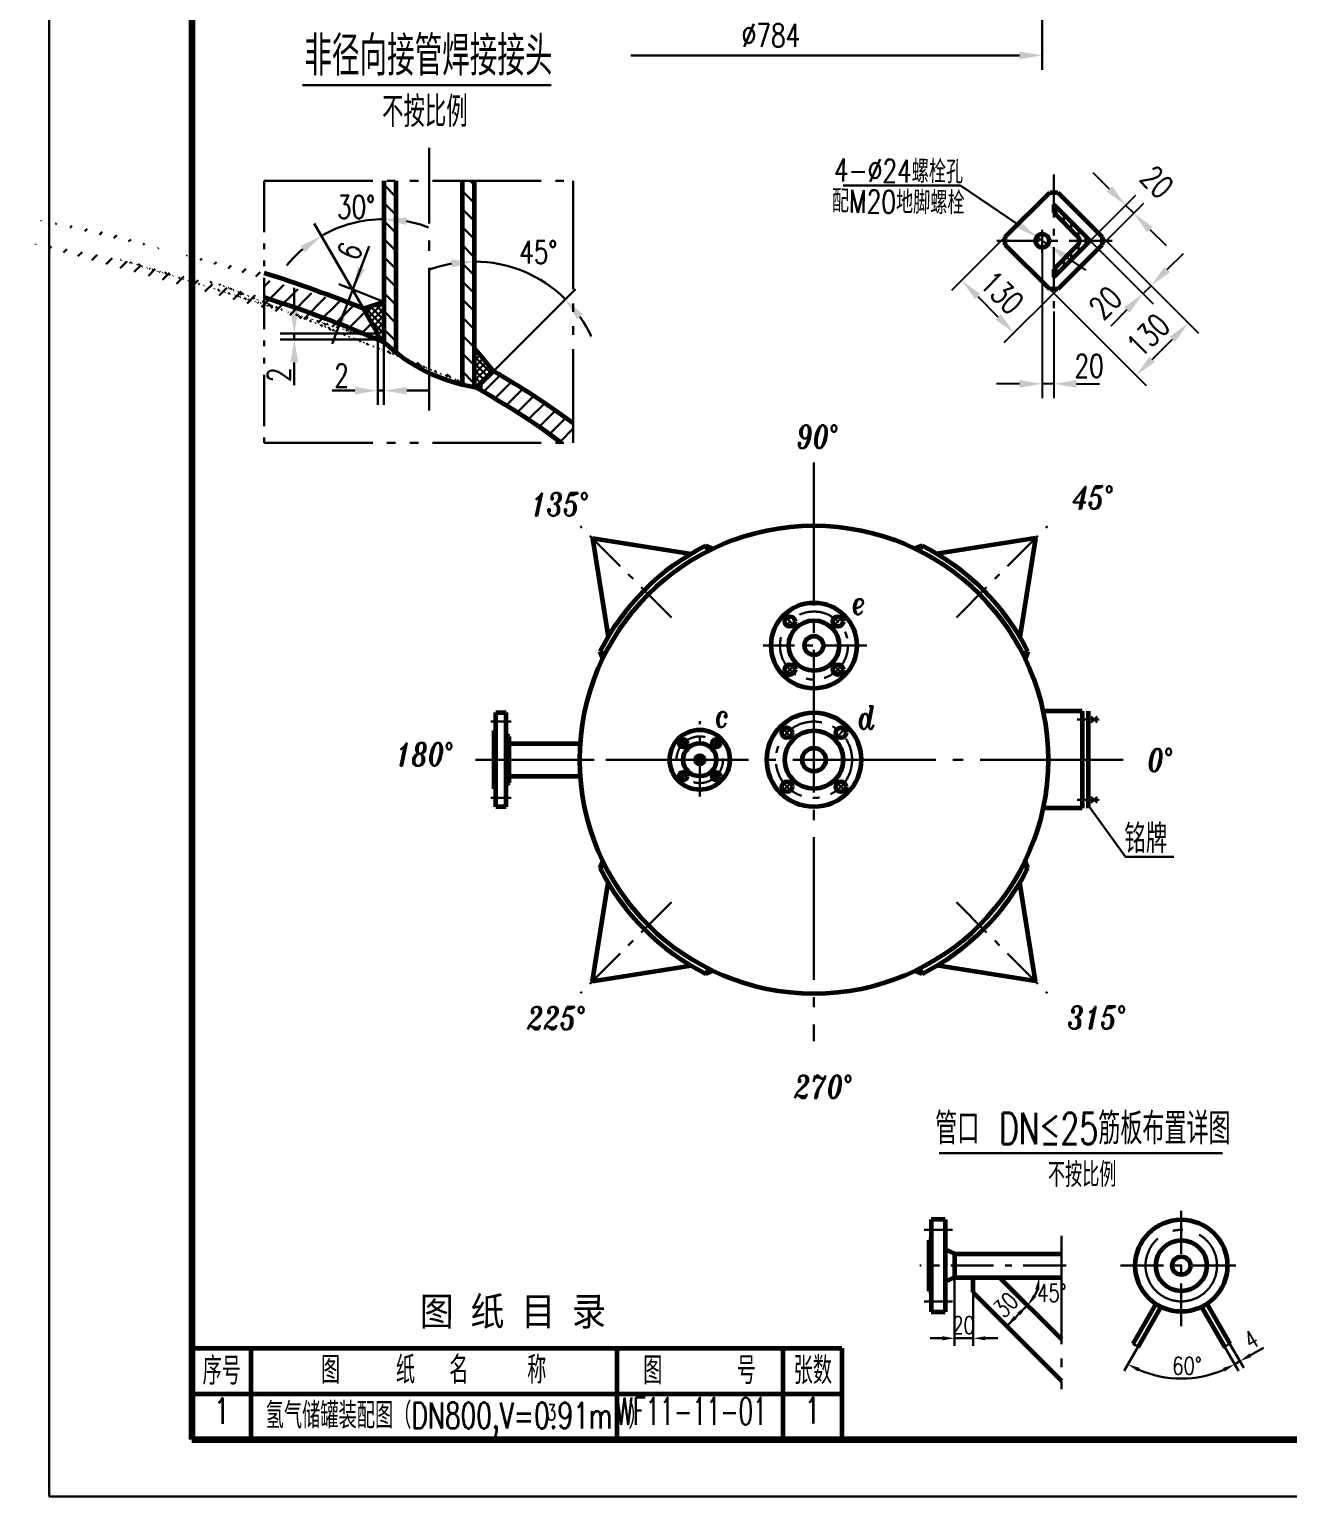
# Model space of a CAD drawing. Extents: x 5881 to 20274, y 0 to 5940.
# Drawn here: x 15977 to 18181, y 0 to 2570 of the extents above; entities that cross this region are included whole.
import ezdxf
from ezdxf.enums import TextEntityAlignment as Align

# ---------------------------------------------------------------- set-up
doc = ezdxf.new("R2010")
doc.units = 0
doc.header["$LTSCALE"] = 100
doc.header["$PDMODE"] = 1
for name, pattern in [('JXX-L', [2.95, 1.9, -0.25, 0.15, -0.25, 0.15, -0.25]), ('JXX-S', [1.7, 0.9, -0.2, 0.1, -0.2, 0.1, -0.2]), ('XX-S', [0.5, 0.3, -0.2]), ('ZXX-L', [3.28, 2.5, -0.3, 0.18, -0.3]), ('ZXX-S', [1.27, 0.75, -0.2, 0.12, -0.2])]:
    doc.linetypes.add(name, pattern=pattern)
doc.layers.get('Defpoints').update_dxf_attribs({"linetype": 'CONTINUOUS'})
for name, color, linetype, lineweight in [('A 粗实线', 7, 'CONTINUOUS', 60), ('B 细实线', 4, 'CONTINUOUS', 30), ('C 文 字', 2, 'CONTINUOUS', 30), ('D 短中心线', 1, 'ZXX-S', 30), ('E 长中心线', 1, 'ZXX-L', 30), ('F 短虚线', 6, 'XX-S', 40), ('H 短双点线', 3, 'JXX-S', 30), ('I 长双点线', 3, 'JXX-L', 30), ('J 标注尺寸', 2, 'CONTINUOUS', 30)]:
    doc.layers.add(name, color=color, linetype=linetype, lineweight=lineweight)
doc.styles.add('HZTXT', font='TXT.SHX', dxfattribs={"width": 0.75, "bigfont": 'HZTXT'})
doc.styles.add('ITALICT', font='ITALICT.shx', dxfattribs={"width": 0.7})
doc.styles.add('标题中文', font='SimSun.ttf', dxfattribs={"width": 0.7})
doc.dimstyles.new('通用标注4.0', dxfattribs={"dimtxt": 4, "dimasz": 4, "dimexe": 2.5, "dimexo": 0, "dimgap": 1.5, "dimtad": 1, "dimdec": 0, "dimzin": 0, "dimdsep": 46, "dimtxsty": 'HZTXT', "dimcen": 0, "dimadec": 0, "dimazin": 0, "dimtfac": 0.375, "dimtdec": 0, "dimtmove": 2, "dimatfit": 3, "dimfxl": 0, "dimtzin": 0, "dimarcsym": 0})

# ---------------------------------------------------------------- blocks, each defined once
blk = doc.blocks.new('*D13')
at = {"layer": 'Defpoints', "color": 0}
for p in [(17856.1, 2206.6), (17764.2, 2114.6), (18007.3, 2055.4)]:
    blk.add_point(p, dxfattribs=at)
at = {"layer": 'J 标注尺寸', "color": 0, "lineweight": -2}
for p, q in [((17856.1, 2206.6), (18025, 2037.7)), ((17764.2, 2114.6), (17933, 1945.8)), ((17943.6, 1991.7), (17979, 2027.1))]:
    blk.add_line(p, q, dxfattribs=at)
at = {"layer": 'J 标注尺寸', "color": 0}
for points in [[(17974.3, 2031.8), (17983.7, 2022.4), (18007.3, 2055.4)], [(17938.9, 1996.5), (17948.3, 1987), (17915.4, 1963.5)]]:
    blk.add_solid(points, dxfattribs=at)
at = {"layer": 'J 标注尺寸', "color": 0, "insert": (17936.6, 2034.2), "char_height": 40, "attachment_point": 5, "rotation": 45, "style": 'HZTXT'}
blk.add_mtext('130', dxfattribs=at)
blk = doc.blocks.new('*D14')
at = {"layer": 'Defpoints', "color": 0}
for p in [(17751.3, 2178.5), (17771.3, 2075.8), (17751.3, 1948.9)]:
    blk.add_point(p, dxfattribs=at)
at = {"layer": 'J 标注尺寸', "color": 0, "lineweight": -2}
for p, q in [((17751.3, 2178.5), (17751.3, 1923.9)), ((17771.3, 2075.8), (17771.3, 1923.9)), ((17711.3, 1948.9), (17671.3, 1948.9)), ((17771.3, 1948.9), (17751.3, 1948.9)), ((17811.3, 1948.9), (17851.3, 1948.9))]:
    blk.add_line(p, q, dxfattribs=at)
at = {"layer": 'J 标注尺寸', "color": 0}
for points in [[(17711.3, 1955.6), (17711.3, 1942.2), (17751.3, 1948.9)], [(17811.3, 1955.6), (17811.3, 1942.2), (17771.3, 1948.9)]]:
    blk.add_solid(points, dxfattribs=at)
at = {"layer": 'J 标注尺寸', "color": 0, "insert": (17833.2, 1980.3), "char_height": 40, "attachment_point": 5, "style": 'HZTXT'}
blk.add_mtext('20', dxfattribs=at)
blk = doc.blocks.new('*D12')
at = {"layer": 'Defpoints', "color": 0}
for p in [(17686.4, 2206.6), (17778.3, 2114.6), (17701.8, 2038.1)]:
    blk.add_point(p, dxfattribs=at)
at = {"layer": 'J 标注尺寸', "color": 0, "lineweight": -2}
for p, q in [((17686.4, 2206.6), (17592.2, 2112.4)), ((17778.3, 2114.6), (17684.1, 2020.5)), ((17638.2, 2101.8), (17673.5, 2066.4))]:
    blk.add_line(p, q, dxfattribs=at)
at = {"layer": 'J 标注尺寸', "color": 0}
for points in [[(17642.9, 2106.5), (17633.5, 2097.1), (17609.9, 2130.1)], [(17678.2, 2071.1), (17668.8, 2061.7), (17701.8, 2038.1)]]:
    blk.add_solid(points, dxfattribs=at)
at = {"layer": 'J 标注尺寸', "color": 0, "insert": (17680.6, 2108.8), "char_height": 40, "attachment_point": 5, "rotation": 315, "style": 'HZTXT'}
blk.add_mtext('130', dxfattribs=at)
blk = doc.blocks.new('*D16')
at = {"layer": 'Defpoints', "color": 0}
for p in [(17845, 2217.6), (17830.9, 2203.5), (17927.6, 2106.7)]:
    blk.add_point(p, dxfattribs=at)
at = {"layer": 'J 标注尺寸', "color": 0, "lineweight": -2}
for p, q in [((17845, 2217.6), (17959.5, 2103.2)), ((17830.9, 2203.5), (17945.3, 2089.1)), ((17970.1, 2149.2), (17998.4, 2177.4)), ((17941.8, 2120.9), (17927.6, 2106.7)), ((17899.4, 2078.4), (17871.1, 2050.2))]:
    blk.add_line(p, q, dxfattribs=at)
at = {"layer": 'J 标注尺寸', "color": 0}
for points in [[(17965.4, 2153.9), (17974.8, 2144.4), (17941.8, 2120.9)], [(17894.6, 2083.2), (17904.1, 2073.7), (17927.6, 2106.7)]]:
    blk.add_solid(points, dxfattribs=at)
at = {"layer": 'J 标注尺寸', "color": 0, "insert": (17861.8, 2091), "char_height": 40, "attachment_point": 5, "rotation": 45, "style": 'HZTXT'}
blk.add_mtext('20', dxfattribs=at)
blk = doc.blocks.new('*D15')
at = {"layer": 'Defpoints', "color": 0}
for p in [(17911.3, 2247.6), (17834.9, 2199.5), (17849, 2185.3)]:
    blk.add_point(p, dxfattribs=at)
at = {"layer": 'J 标注尺寸', "color": 0, "lineweight": -2}
for p, q in [((17868.9, 2290.1), (17840.6, 2318.3)), ((17834.9, 2199.5), (17914.9, 2279.5)), ((17849, 2185.3), (17929, 2265.3)), ((17897.2, 2261.8), (17911.3, 2247.6)), ((17939.6, 2219.4), (17967.9, 2191.1))]:
    blk.add_line(p, q, dxfattribs=at)
at = {"layer": 'J 标注尺寸', "color": 0}
for points in [[(17873.6, 2294.8), (17864.2, 2285.3), (17897.2, 2261.8)], [(17944.3, 2224.1), (17934.9, 2214.6), (17911.3, 2247.6)]]:
    blk.add_solid(points, dxfattribs=at)
at = {"layer": 'J 标注尺寸', "color": 0, "insert": (17952, 2302.4), "char_height": 40, "attachment_point": 5, "rotation": 315, "style": 'HZTXT'}
blk.add_mtext('20', dxfattribs=at)

msp = doc.modelspace()

# ---------------------------------------------------------------- hatches: boundary and pattern name
at = {"layer": 'A 粗实线'}
for points in [[(17161.9, 1665.5), (17174.3, 1660.5, 0.005373), (17166.4, 1656.6)], [(17540.6, 1665.5), (17528.2, 1660.5, -0.005373), (17536.1, 1656.6)], [(16976.4, 1480), (16981.4, 1467.6, -0.005373), (16985.3, 1475.5)], [(17726.2, 1480), (17721.1, 1467.6, 0.005373), (17717.2, 1475.5)], [(16976.4, 1101.2), (16981.4, 1113.7, 0.005373), (16985.3, 1105.7)], [(17726.2, 1101.2), (17721.1, 1113.7, -0.005373), (17717.2, 1105.7)], [(17161.9, 915.7), (17174.3, 920.8, -0.005373), (17166.4, 924.6)], [(17540.6, 915.7), (17528.2, 920.8, 0.005373), (17536.1, 924.6)]]:
    msp.add_hatch(color=256, dxfattribs=at).paths.add_polyline_path(points)
at = {"layer": 'B 细实线'}
h = msp.add_hatch(dxfattribs=at)
h.set_pattern_fill('ANSI31', color=256, scale=7.04, angle=90, style=0)
h.set_pattern_definition([(135, (8237.257, -436.593), (-15.80525, -15.80525), [])])
edge = h.paths.add_edge_path()
edge.add_ellipse((15445.3, 1357), major_axis=(-1760, 0), ratio=0.5, start_angle=228.1641, end_angle=229.0804, ccw=False)
edge.add_line((16619.2, 2012.6), (16619.2, 2304.8))
edge.add_line((16619.2, 2304.8), (16598.1, 2304.8))
edge.add_line((16598.1, 2304.8), (16598.1, 2021.9))
edge = h.paths.add_edge_path()
edge.add_ellipse((15445.3, 1357), major_axis=(-1760, 0), ratio=0.5, start_angle=221.8409, end_angle=222.8615, ccw=False)
edge.add_line((16756.5, 1944), (16756.5, 2304.8))
edge.add_line((16756.5, 2304.8), (16735.4, 2304.8))
edge.add_line((16735.4, 2304.8), (16735.4, 1955.6))
h = msp.add_hatch(dxfattribs=at)
h.set_pattern_fill('ANSI31', color=256, scale=4, angle=45, style=0)
h.set_pattern_definition([(90, (-29.111, -256.849), (-12.7, 3e-15), [])])
h.paths.add_polyline_path([(17813.7, 2206.6, -0.198912), (17816.6, 2199.5), (17834.9, 2199.5), (17771.3, 2263.1), (17771.3, 2249)])
h.paths.add_polyline_path([(17813.7, 2192.4), (17771.3, 2150), (17771.3, 2135.8), (17834.9, 2199.5), (17816.6, 2199.5, -0.198912)])
h = msp.add_hatch(dxfattribs=at)
h.set_pattern_fill('ANSI31', color=256, scale=7.04, style=0)
h.set_pattern_definition([(45, (8237.257, -436.593), (-15.80525, 15.80525), [])])
edge = h.paths.add_edge_path()
edge.add_ellipse((15445.3, 1357), major_axis=(-1760, 0), ratio=0.5, start_angle=229.5338, end_angle=237.5944, ccw=False)
edge.add_line((16587.5, 2026.5), (16587.5, 2032.5))
edge.add_line((16587.5, 2032.5), (16587.5, 2036.9))
edge.add_line((16587.5, 2036.9), (16562.2, 2080.8))
edge.add_ellipse((15445.3, 1357), major_axis=(-1802.2, 0), ratio=0.511719, start_angle=231.7032, end_angle=238.4428)
edge.add_line((16388.5, 2142.8), (16388.5, 2099.9))
h = msp.add_hatch(dxfattribs=at)
h.set_pattern_fill('ANSI37', color=256, scale=2.64, angle=90, style=0)
h.set_pattern_definition([(135, (8237.257, -436.5925), (-5.926969, -5.926969), []), (225, (8237.257, -436.5925), (5.926969, -5.926969), [])])
edge = h.paths.add_edge_path()
edge.add_line((16598.1, 2092.7), (16562.2, 2080.8))
edge.add_line((16562.2, 2080.8), (16587.5, 2036.9))
edge.add_line((16587.5, 2036.9), (16587.5, 2032.5))
edge.add_line((16587.5, 2032.5), (16587.5, 2026.5))
edge.add_ellipse((15445.3, 1357), major_axis=(-1760, 0), ratio=0.5, start_angle=229.0804, end_angle=229.5338, ccw=False)
edge.add_line((16598.1, 2021.9), (16598.1, 2092.7))
edge = h.paths.add_edge_path()
edge.add_ellipse((15445.3, 1357), major_axis=(-1760, 0), ratio=0.5, start_angle=221.3229, end_angle=221.8409, ccw=False)
edge.add_line((16767, 1938), (16767, 1948.4))
edge.add_line((16767, 1948.4), (16789.8, 1971.1))
edge.add_line((16789.8, 1971.1), (16756.5, 2012.2))
edge.add_line((16756.5, 2012.2), (16756.5, 1944))

# ---------------------------------------------------------------- linework, layer by layer
at = {"layer": 'A 粗实线', "color": 5, "lineweight": 120}
for p, q in [((16262, 5840), (16262, 100)), ((16262, 100), (20117, 100))]:
    msp.add_line(p, q, dxfattribs=at)
at = {"layer": 'A 粗实线'}
for p, q in [((16598.1, 2304.8), (16598.1, 2021.9)), ((16619.2, 2304.8), (16619.2, 2003.9)), ((16735.4, 2304.8), (16735.4, 1947.9)), ((16756.5, 2304.8), (16756.5, 1944)), ((17686.4, 2206.6), (17764.2, 2284.3)), ((17764.2, 2284.3), (17778.3, 2284.3)), ((17771.3, 2263.1), (17834.9, 2199.5)), ((17771.3, 2263.1), (17771.3, 2249)), ((17778.3, 2284.3), (17856.1, 2206.6)), ((17771.3, 2249), (17813.7, 2206.6)), ((17686.4, 2192.4), (17686.4, 2206.6)), ((17764.2, 2114.6), (17686.4, 2192.4)), ((17834.9, 2199.5), (17771.3, 2135.8)), ((17813.7, 2192.4), (17771.3, 2150)), ((17856.1, 2192.4), (17778.3, 2114.6)), ((17856.1, 2206.6), (17856.1, 2192.4)), ((17771.3, 2150), (17771.3, 2135.8)), ((17778.3, 2114.6), (17764.2, 2114.6)), ((16562.2, 2080.8), (16598.1, 2092.7)), ((16587.5, 2036.9), (16562.2, 2080.8)), ((16587.5, 2032.5), (16587.5, 2036.9)), ((16587.5, 2032.5), (16587.5, 2026.5)), ((16789.8, 1971.1), (16756.5, 2012.2)), ((16767, 1948.4), (16789.8, 1971.1)), ((16767, 1948.4), (16767, 1938)), ((16963.3, 1678.6), (17136, 1651.2)), ((16963.3, 1678.6), (16990.7, 1505.9)), ((17739.2, 1678.6), (17566.6, 1651.2)), ((17739.2, 1678.6), (17711.9, 1505.9)), ((17161.9, 1665.5), (17174.3, 1660.5)), ((17166.4, 1656.6), (17161.9, 1665.5)), ((17540.6, 1665.5), (17528.2, 1660.5)), ((17536.1, 1656.6), (17540.6, 1665.5)), ((16985.3, 1475.5), (16976.4, 1480)), ((16976.4, 1480), (16981.4, 1467.6)), ((17717.2, 1475.5), (17726.2, 1480)), ((17726.2, 1480), (17721.1, 1467.6)), ((16794.3, 1208.1), (16794.3, 1373.1)), ((16794.3, 1373.1), (16812.3, 1373.1)), ((16812.3, 1208.1), (16812.3, 1373.1)), ((17821.3, 1375.6), (17752.4, 1375.6)), ((17821.3, 1375.6), (17821.3, 1205.6)), ((17831.3, 1375.6), (17831.3, 1205.6)), ((16791.3, 1239.6), (16791.3, 1341.6)), ((16791.3, 1341.6), (16794.3, 1341.6)), ((16791.3, 1262.1), (16791.3, 1319.1)), ((16817.3, 1331.4), (16812.3, 1334.4)), ((16817.3, 1331.4), (16817.3, 1331.4)), ((16817.3, 1249.9), (16817.3, 1331.4)), ((16817.3, 1319.1), (16942.3, 1319.1)), ((16817.3, 1262.1), (16942.3, 1262.1)), ((16794.3, 1239.6), (16791.3, 1239.6)), ((16817.3, 1249.9), (16812.3, 1246.8)), ((16817.3, 1249.9), (16817.3, 1249.9)), ((16812.3, 1208.1), (16794.3, 1208.1)), ((17821.3, 1205.6), (17752.4, 1205.6)), ((16976.4, 1101.2), (16981.4, 1113.7)), ((16985.3, 1105.7), (16976.4, 1101.2)), ((17717.2, 1105.7), (17726.2, 1101.2)), ((17726.2, 1101.2), (17721.1, 1113.7)), ((16963.3, 902.6), (16990.7, 1075.3)), ((17739.2, 902.6), (17711.9, 1075.3)), ((16963.3, 902.6), (17136, 930)), ((17739.2, 902.6), (17566.6, 930)), ((17166.4, 924.6), (17161.9, 915.7)), ((17161.9, 915.7), (17174.3, 920.8)), ((17540.6, 915.7), (17528.2, 920.8)), ((17536.1, 924.6), (17540.6, 915.7)), ((17581.4, 485.2), (17556.9, 485.2)), ((17556.9, 485.2), (17556.9, 323.9)), ((17581.4, 485.2), (17581.4, 323.9)), ((17552.3, 449.1), (17552.3, 360)), ((17556.9, 449.1), (17552.3, 449.1)), ((17597.7, 425.2), (17581.4, 432.7)), ((17597.7, 425.2), (17784.6, 425.2)), ((17597.7, 425.2), (17597.7, 383.9)), ((17552.3, 360), (17556.9, 360)), ((17597.7, 383.9), (17581.4, 376.4)), ((17597.7, 383.9), (17784.6, 383.9)), ((17630.4, 357.3), (17630.4, 383.9)), ((17676.5, 383.9), (17784.6, 275.7)), ((17630.4, 357.3), (17784.6, 203.1)), ((17949.8, 337.5), (17909.6, 267.9)), ((18039.5, 337.5), (18079.7, 267.9)), ((17556.9, 323.9), (17581.4, 323.9)), ((17959.1, 332.2), (17918.6, 262.1)), ((18030.3, 332.2), (18070.8, 262.1)), ((16262, 260), (16262, 100)), ((16262, 260), (17399.9, 260)), ((16364.8, 260), (16364.8, 100)), ((17006.1, 260), (17006.1, 100)), ((17297.1, 260), (17297.1, 100)), ((17399.9, 260), (17399.9, 100)), ((16262, 180), (17399.9, 180))]:
    msp.add_line(p, q, dxfattribs=at)
for centre, radius in [((17751.3, 2199.5), 12), ((17351.3, 1290.6), 410), ((17351.3, 1490.6), 75), ((17309.2, 1532.7), 9), ((17351.3, 1490.6), 44), ((17393.3, 1532.7), 9), ((17351.3, 1490.6), 16.5), ((17309.2, 1448.5), 9), ((17393.3, 1448.5), 9), ((17351.3, 1290.6), 82.5), ((17151.3, 1290.6), 52.5), ((17304.1, 1337.8), 9), ((17351.3, 1290.6), 51), ((17398.5, 1337.8), 9), ((17122.5, 1319.4), 7), ((17151.3, 1290.6), 29), ((17180.1, 1319.4), 7), ((17351.3, 1290.6), 20.5), ((17151.3, 1290.6), 7.5), ((17122.5, 1261.8), 7), ((17180.1, 1261.8), 7), ((17304.1, 1243.4), 9), ((17398.5, 1243.4), 9), ((17994.7, 404.6), 80.6), ((17994.7, 404.6), 44.5), ((17994.7, 404.6), 15.9)]:
    msp.add_circle(centre, radius, dxfattribs=at)
for centre, radius, start, end in [((17806.6, 2199.5), 10, 315, 45), ((16807.4, 2245.8), 306.5, 226.9215, 260.6395), ((17351.3, 1290.6), 420, 116.8, 153.2), ((17351.3, 1290.6), 420, 26.8, 63.2), ((17351.3, 1290.6), 420, 206.8, 243.2), ((17351.3, 1290.6), 420, 296.8, 333.2)]:
    msp.add_arc(centre, radius, start, end, dxfattribs=at)
for major_axis, ratio, start_param, end_param in [((-1802.2, 0), 0.511719, 4.043984, 4.161612), ((-1760, 0), 0.5, 3.998206, 4.146804), ((-1802.2, 0), 0.511719, 3.744497, 3.870336), ((-1760, 0), 0.5, 3.730613, 3.870923)]:
    msp.add_ellipse((15445.3, 1357), major_axis=major_axis, ratio=ratio, start_param=start_param, end_param=end_param, dxfattribs=at)
at = {"layer": 'B 细实线'}
for p, q in [((16012, 5940), (16012, 0)), ((16455.6, 2471.8), (16891.1, 2471.8)), ((16772.7, 1934.8), (16802, 1964.1)), ((16792.6, 1923.1), (16821.8, 1952.3)), ((16812.3, 1911.2), (16841.3, 1940.2)), ((16831.8, 1899), (16860.6, 1927.9)), ((16850.9, 1886.6), (16879.7, 1915.3)), ((16869.8, 1873.8), (16898.4, 1902.5)), ((16888.3, 1860.8), (16916.9, 1889.3)), ((16906.6, 1847.4), (16929.8, 1870.6)), ((17836.7, 1355.6), (17847.3, 1366.2)), ((17847.3, 1355.6), (17836.7, 1366.2)), ((17847.3, 1225.6), (17836.7, 1215)), ((17836.7, 1225.6), (17847.3, 1215)), ((17570.7, 601.7), (18066.7, 601.7)), ((16012, 0), (20217, 0))]:
    msp.add_line(p, q, dxfattribs=at)
for points in [[(17909.6, 267.9), (17913.6, 265.9), (17916.4, 264), (17918.6, 262.1)], [(18079.7, 267.9), (18075.7, 265.9), (18072.9, 264), (18070.8, 262.1)]]:
    msp.add_open_spline(points, degree=3, dxfattribs=at)
at = {"layer": 'C 文 字'}
for p, q in [((17607.8, 2296.3), (17402.2, 2296.3)), ((16507.6, 2019.1), (16572.5, 2190)), ((16554.5, 2110.1), (16519.1, 2123.6)), ((16598.1, 2092.7), (16554.5, 2110.1)), ((16562.5, 2080.2), (16510.1, 2102)), ((17831.3, 1211.3), (17896.7, 1120.4)), ((17896.7, 1120.4), (17981.5, 1120.4))]:
    msp.add_line(p, q, dxfattribs=at)
at = {"layer": 'D 短中心线'}
for p, q in [((17751.3, 2609.9), (17751.3, 2555.9)), ((17771.3, 2315.5), (17771.3, 2075.8)), ((17751.3, 2218.6), (17751.3, 2178.5)), ((17873.5, 2199.5), (17655.8, 2199.5)), ((17101.8, 1540), (16942.3, 1699.6)), ((17600.7, 1540), (17760.2, 1699.6)), ((17318.1, 1523.7), (17300.1, 1541.8)), ((17384.4, 1523.7), (17402.5, 1541.8)), ((17444.1, 1490.6), (17262.4, 1490.6)), ((17318.1, 1457.5), (17300.1, 1439.4)), ((17384.4, 1457.5), (17402.5, 1439.4)), ((16785.3, 1357.4), (16821.3, 1357.4)), ((17151.3, 1226.2), (17151.3, 1358)), ((17313.8, 1328.1), (17294.9, 1347)), ((17388.8, 1328.1), (17407.6, 1347)), ((17812.6, 1360.9), (17850.9, 1360.9)), ((17128.8, 1313.1), (17115.5, 1326.4)), ((17173.8, 1313.1), (17187.1, 1326.4)), ((16966.5, 1290.6), (16774.4, 1290.6)), ((17128.8, 1268.1), (17115.5, 1254.8)), ((17173.8, 1268.1), (17187.1, 1254.8)), ((17313.8, 1253.1), (17294.9, 1234.3)), ((17388.8, 1253.1), (17407.6, 1234.3)), ((16785.3, 1223.9), (16821.3, 1223.9)), ((17812.6, 1220.3), (17850.9, 1220.3)), ((17101.8, 1041.2), (16942.3, 881.6)), ((17600.7, 1041.2), (17760.2, 881.6)), ((17994.7, 298.3), (17994.7, 504.7)), ((17544.6, 467.1), (17593.7, 467.1)), ((17793, 404.6), (17536.6, 404.6)), ((17888.4, 404.6), (18100.9, 404.6)), ((17544.6, 342), (17593.7, 342))]:
    msp.add_line(p, q, dxfattribs=at)
for centre, radius in [((17351.3, 1490.6), 59.5), ((17351.3, 1290.6), 66.8), ((17151.3, 1290.6), 40.8)]:
    msp.add_circle(centre, radius, dxfattribs=at)
at = {"layer": 'E 长中心线'}
for p, q in [((16677.3, 1902), (16677.3, 2362.4)), ((17351.3, 1811), (17351.3, 798)), ((17892.6, 1290.6), (16758.8, 1290.6))]:
    msp.add_line(p, q, dxfattribs=at)
msp.add_circle((17994.7, 404.6), 62.6, dxfattribs=at)
at = {"layer": 'H 短双点线'}
msp.add_line((16388.5, 2304.8), (16388.5, 1845.9), dxfattribs=at)
at = {"layer": 'I 长双点线'}
for p, q in [((16388.5, 2304.8), (16929.8, 2304.8)), ((16929.8, 2304.8), (16929.8, 1845.9)), ((16388.5, 1845.9), (16929.8, 1845.9)), ((17784.6, 456.9), (17784.6, 188.2))]:
    msp.add_line(p, q, dxfattribs=at)
at = {"layer": 'J 标注尺寸'}
for p, q in [((17751.3, 2555.9), (17751.3, 2499.2)), ((17711.3, 2524.2), (17030.7, 2524.2)), ((17708.1, 2228.6), (17607.8, 2296.3)), ((16562.2, 2080.8), (16476.2, 2229.7)), ((17761.2, 2192.8), (17741.3, 2206.2)), ((17794.4, 2170.4), (17827.5, 2148)), ((16441.2, 2076.9), (16441.2, 2116.9)), ((16789.8, 1971.1), (16933.5, 2114.9)), ((16587.5, 2036.9), (16416.2, 2036.9)), ((16441.2, 2036.9), (16441.2, 2026.5)), ((16587.5, 2026.5), (16416.2, 2026.5)), ((16587.5, 2026.5), (16587.5, 1912.1)), ((16598.1, 2021.9), (16598.1, 1912.1)), ((16441.2, 1986.5), (16441.2, 1946.5)), ((16547.5, 1937.1), (16507.5, 1937.1)), ((16587.5, 1937.1), (16598.1, 1937.1)), ((16638.1, 1937.1), (16678.1, 1937.1)), ((17597.7, 383.9), (17597.7, 264.1)), ((17630.4, 357.3), (17630.4, 264.1)), ((17725.2, 335.2), (17688.9, 298.8)), ((17761.3, 299.1), (17715.8, 344.6)), ((17576.4, 277.4), (17555.1, 277.4)), ((17597.7, 277.4), (17630.4, 277.4)), ((17651.7, 277.4), (17673.1, 277.4)), ((17918.6, 262.1), (17894.4, 220.3)), ((18066.1, 270.2), (18094.9, 220.3)), ((18070.8, 262.1), (18094.9, 220.3)), ((18075.3, 275.5), (18104.1, 225.6)), ((18116, 247.8), (18138.6, 260.9)), ((18088.2, 231.8), (18097.5, 237.2))]:
    msp.add_line(p, q, dxfattribs=at)
for centre, radius, start, end in [((16598.1, 2018.6), 218.8, 90, 120), ((16598.1, 2018.6), 218.8, 69.0169, 79.5085), ((16598.1, 2018.6), 218.8, 130.4915, 140.9831), ((16756.5, 1937.8), 225.4, 100.1833, 110.3665), ((16756.5, 1937.8), 225.4, 45, 90), ((16756.5, 1937.8), 225.4, 24.6335, 34.8167), ((17676.5, 383.9), 69.4, 332.6807, 342.3193), ((17994.7, 393.9), 187.1, 246.5353, 293.4647)]:
    msp.add_arc(centre, radius, start, end, dxfattribs=at)
for points in [[(17711.3, 2530.9), (17711.3, 2517.5), (17751.3, 2524.2)], [(16637.3, 2227.1), (16638.5, 2240.3), (16598.1, 2237.3)], [(17711.9, 2234.1), (17704.4, 2223.1), (17741.3, 2206.2)], [(16452.2, 2190.4), (16459.9, 2179.5), (16488.7, 2208)], [(17798.1, 2175.9), (17790.6, 2164.9), (17761.2, 2192.8)], [(16716, 2166.3), (16717.2, 2153), (16756.5, 2163.2)], [(16552.3, 2153.9), (16564.7, 2149), (16543.7, 2114.2)], [(16514.2, 2056.9), (16526.6, 2051.9), (16535.1, 2091.6)], [(16936.4, 2062.2), (16946.6, 2070.8), (16915.8, 2097.2)], [(16434.6, 2076.9), (16447.9, 2076.9), (16441.2, 2036.9)], [(16434.6, 1986.5), (16447.9, 1986.5), (16441.2, 2026.5)], [(16547.5, 1943.7), (16547.5, 1930.4), (16587.5, 1937.1)], [(16638.1, 1943.7), (16638.1, 1930.4), (16598.1, 1937.1)], [(17739.1, 363.4), (17746.1, 362.3), (17745.9, 383.9)], [(17707.6, 322.6), (17712.6, 317.6), (17725.2, 335.2)], [(17741, 349.9), (17735.3, 354.1), (17725.6, 334.8)], [(17701.4, 316.4), (17706.5, 311.4), (17688.9, 298.8)], [(17576.4, 280.9), (17576.4, 273.8), (17597.7, 277.4)], [(17651.7, 280.9), (17651.7, 273.8), (17630.4, 277.4)], [(17918.6, 219.1), (17921.8, 225.4), (17901.1, 231.8)], [(18067.6, 225.4), (18070.8, 219.1), (18088.2, 231.8)], [(18114.2, 250.9), (18117.7, 244.7), (18097.5, 237.2)]]:
    msp.add_solid(points, dxfattribs=at)

# ---------------------------------------------------------------- texts
at = {"layer": 'C 文 字', "style": 'HZTXT', "width": 0.7}
for s, height, p in [('不按比例', 53.56, (16595, 2425.5)), ('不按比例', 42.85, (17761.1, 563.9)), ('氢气储罐装配图（DN800,V=0.91m ）', 45.6, (16391, 142.2)), ('3', 27.4, (16883.5, 147.5))]:
    msp.add_text(s, height=height, dxfattribs=at).set_placement(p, align=Align.MIDDLE_LEFT)
at = {"layer": 'C 文 字', "style": 'ITALICT', "width": 0.8}
for s, p in [('90%%d', (17320.6, 1836.3)), ('135%%d', (16854.5, 1718)), ('45%%d', (17802.6, 1729.9)), ('e', (17416.9, 1545.2)), ('c', (17177.5, 1347.7)), ('d', (17427.3, 1344.4)), ('180%%d', (16617.7, 1280.2)), ('0%%d', (17935.5, 1270)), ('225%%d', (16849, 818)), ('315%%d', (17795.6, 819.1)), ('270%%d', (17316.4, 697.7))]:
    msp.add_text(s, height=40, dxfattribs=at).set_placement(p)
at = {"layer": 'C 文 字', "style": '标题中文', "oblique": 0.5, "width": 0.869816}
msp.add_text('图 纸 目 录', height=50, rotation=0.0959, dxfattribs=at).set_placement((16823.9, 299.7), align=Align.CENTER)
at = {"layer": 'C 文 字', "style": 'HZTXT'}
for s, height, width, p in [('序号', 48, 0.7, (16314.2, 196.2)), ('图   纸  名   称', 48, 0.7, (16685.3, 197.9)), ('图    号', 48, 0.7, (17151, 197)), ('张数', 48, 0.7, (17349.4, 197)), ('1', 45, 0.7, (16313.9, 127.6)), ('WF11-11-01', 48, 0.6, (17136.9, 125.8)), ('1', 45, 0.7, (17348.6, 128.4))]:
    msp.add_text(s, height=height, dxfattribs=dict(at, width=width)).set_placement(p, align=Align.CENTER)
at = {"layer": 'C 文 字', "char_height": 40, "attachment_point": 5, "rotation": 359, "style": 'HZTXT'}
for s, insert in [('4-∅24螺栓孔', (17499.5, 2321.7)), ('配M20地脚螺栓', (17499, 2267.4))]:
    msp.add_mtext(s, dxfattribs=dict(at, insert=insert))
at = {"layer": 'F 短虚线', "style": 'HZTXT', "width": 0.7}
for s, height, p in [('非径向接管焊接接头', 69, (16676.1, 2527)), ('管口 DN≤25筋板布置详图', 55.2, (17822.4, 647.5))]:
    msp.add_text(s, height=height, dxfattribs=at).set_placement(p, align=Align.MIDDLE)
at = {"layer": 'J 标注尺寸', "attachment_point": 5, "style": 'HZTXT'}
for s, insert, char_height in [('%%c784', (17276, 2559.2), 40), ('30°', (16549.2, 2258.8), 40), ('45°', (16868.4, 2179.6), 40), ('2', (16524, 1963.4), 40), ('铭牌', (17932.5, 1152.4), 50), ('45°', (17768, 356.8), 30.72), ('20', (17613.3, 300.4), 30.72), ('60°', (18004.7, 229.1), 30.72)]:
    msp.add_mtext(s, dxfattribs=dict(at, insert=insert, char_height=char_height))
for s, insert, char_height, rotation in [('6', (16538.4, 2181.5), 40, 68.8854), ('2', (16414.1, 1964.8), 40, 90), ('30', (17687.2, 336.1), 30.72, 45), ('4', (18117.1, 274.8), 30.7, 30)]:
    msp.add_mtext(s, dxfattribs=dict(at, insert=insert, char_height=char_height, rotation=rotation))

# ---------------------------------------------------------------- dimensions: what is measured, and where the dimension line sits
at = {"layer": 'J 标注尺寸'}
for p1, p2, distance, picture, middle in [((17834.9, 2199.5), (17849, 2185.3), 88.1, '*D15', (17952, 2302.4)), ((17686.4, 2206.6), (17778.3, 2114.6), -108.2, '*D12', (17680.6, 2108.8)), ((17764.2, 2114.6), (17856.1, 2206.6), -213.8, '*D13', (17936.6, 2034.2))]:
    dim = msp.add_aligned_dim(p1=p1, p2=p2, distance=distance, dimstyle='通用标注4.0', override={"dimscale": 10}, dxfattribs=at)
    dim.commit()
    dim.dimension.update_dxf_attribs({"geometry": picture, "text_midpoint": middle})
dim = msp.add_linear_dim(base=(17927.6, 2106.7), p1=(17845, 2217.6), p2=(17830.9, 2203.5), angle=225, dimstyle='通用标注4.0', override={"dimscale": 10, "dimtmove": 1}, dxfattribs=at)
dim.commit()
dim.dimension.update_dxf_attribs({"geometry": '*D16', "text_midpoint": (17886.5, 2066.3), "dimtype": 161})
dim = msp.add_linear_dim(base=(17751.3, 1948.9), p1=(17771.3, 2075.8), p2=(17751.3, 2178.5), dimstyle='通用标注4.0', override={"dimscale": 10, "dimtmove": 1}, dxfattribs=at)
dim.commit()
dim.dimension.update_dxf_attribs({"geometry": '*D14', "text_midpoint": (17833.2, 1945.3), "dimtype": 160})

doc.saveas('drawing.dxf')
